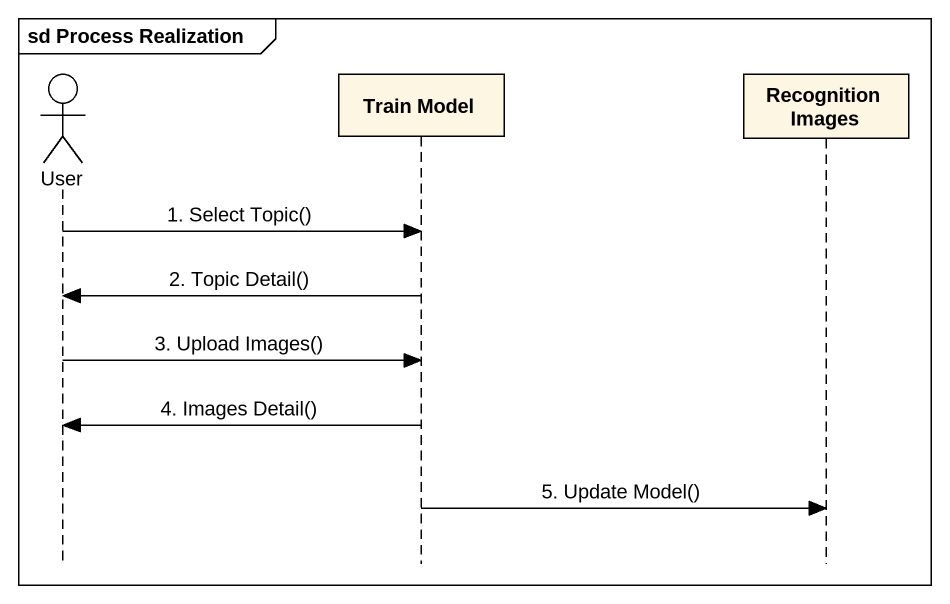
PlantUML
@startuml
mainframe sd Process Realization
hide footbox
actor User
participant "Train Model" as Train_Model
participant "Recognition Images" as Recognition_Images

User -> Train_Model : 1. Select Topic()
Train_Model -> User : 2. Topic Detail()
User -> Train_Model : 3. Upload Images()
Train_Model -> User : 4. Images Detail()
Train_Model -> Recognition_Images : 5. Update Model()
@enduml
